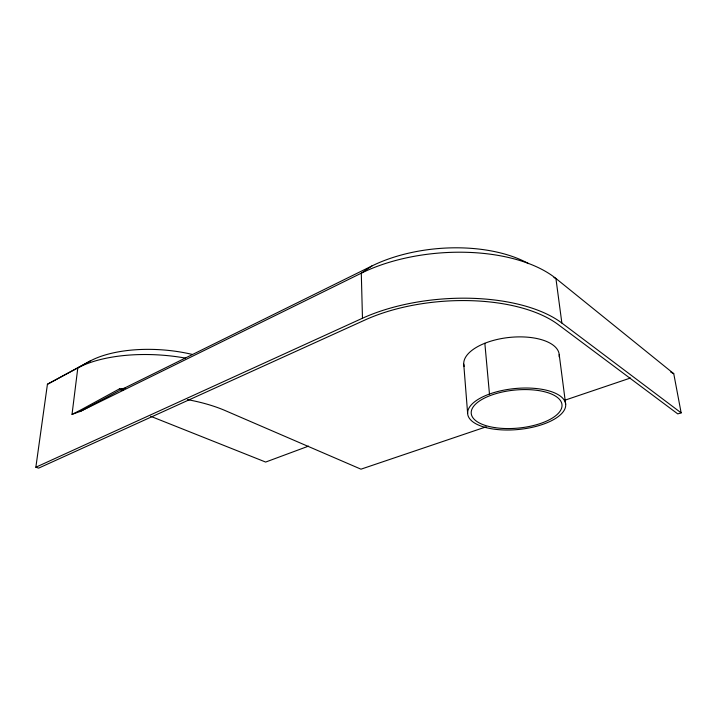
<?xml version="1.0" encoding="UTF-8"?>
<svg xmlns="http://www.w3.org/2000/svg" width="717" height="717" viewBox="0 0 717 717"><rect width="100%" height="100%" fill="white"/><g stroke="black" fill="none" stroke-linecap="round" stroke-linejoin="round"><path stroke-width="1.08" d="M528.581 263.614A112.031 58.113 -4.7 0 0 371.971 265.935L361.296 273.186L80.403 411.388L72.023 414.372L77.812 367.929L90.172 361.01A87.214 38.351 4.4 0 1 192.389 354.449M553.936 277.542L555.917 278.474L673.747 373.665L681.15 412.867L677.762 413.897L558.122 324.523A128.164 60.04 -4.2 0 0 365.231 319.89L38.628 468.129L35.85 467.233L47.43 384.249L90.172 361.01M119.398 390.514L80.519 411.325M47.43 384.249L77.812 367.929A100.344 43.181 4.3 0 1 185.362 358.088M371.971 265.935L120.483 390.057A105.202 42.133 3.9 0 1 123.351 389.824M35.85 467.233L362.47 318.24A132.179 61.949 -4.2 0 1 561.868 323.053L681.15 412.867M308.543 446.126L265.648 462.062L150.669 416.29M486.189 426.821L360.974 469.178L223.847 410.007A100.783 39.928 3.5 0 0 187.478 399.629M564.709 400.265L630.494 378.011M670.753 372.141L673.747 373.665M561.868 323.053L555.917 278.474A129.203 65.516 -4.5 0 0 361.296 273.186L362.47 318.24M559.206 354.565L565.677 404.316A49.24 20.542 -5.6 0 1 493.744 429.107A49.24 20.542 -5.6 0 1 490.571 393.669A49.24 20.542 -5.6 0 1 565.677 404.316M484.844 343.273L489.469 394.054M463.747 364.164L467.636 413.458M464.123 366.378A47.976 22.218 -6.1 0 1 509.85 337.384A47.976 22.218 -6.1 0 1 559.17 356.86M72.023 414.372A72.928 3.818 -29.8 0 0 81.299 409.667L119.551 388.811A101.966 41.075 3.9 0 1 125.574 388.291M119.614 389.071A1.174 0.654 -62 0 1 119.658 388.784M494.622 427.583A45.583 19.09 -5.5 0 0 562.011 405.123A45.583 19.09 -5.5 0 0 493.197 394.511A45.583 19.09 -5.5 0 0 494.622 427.583"/></g></svg>
